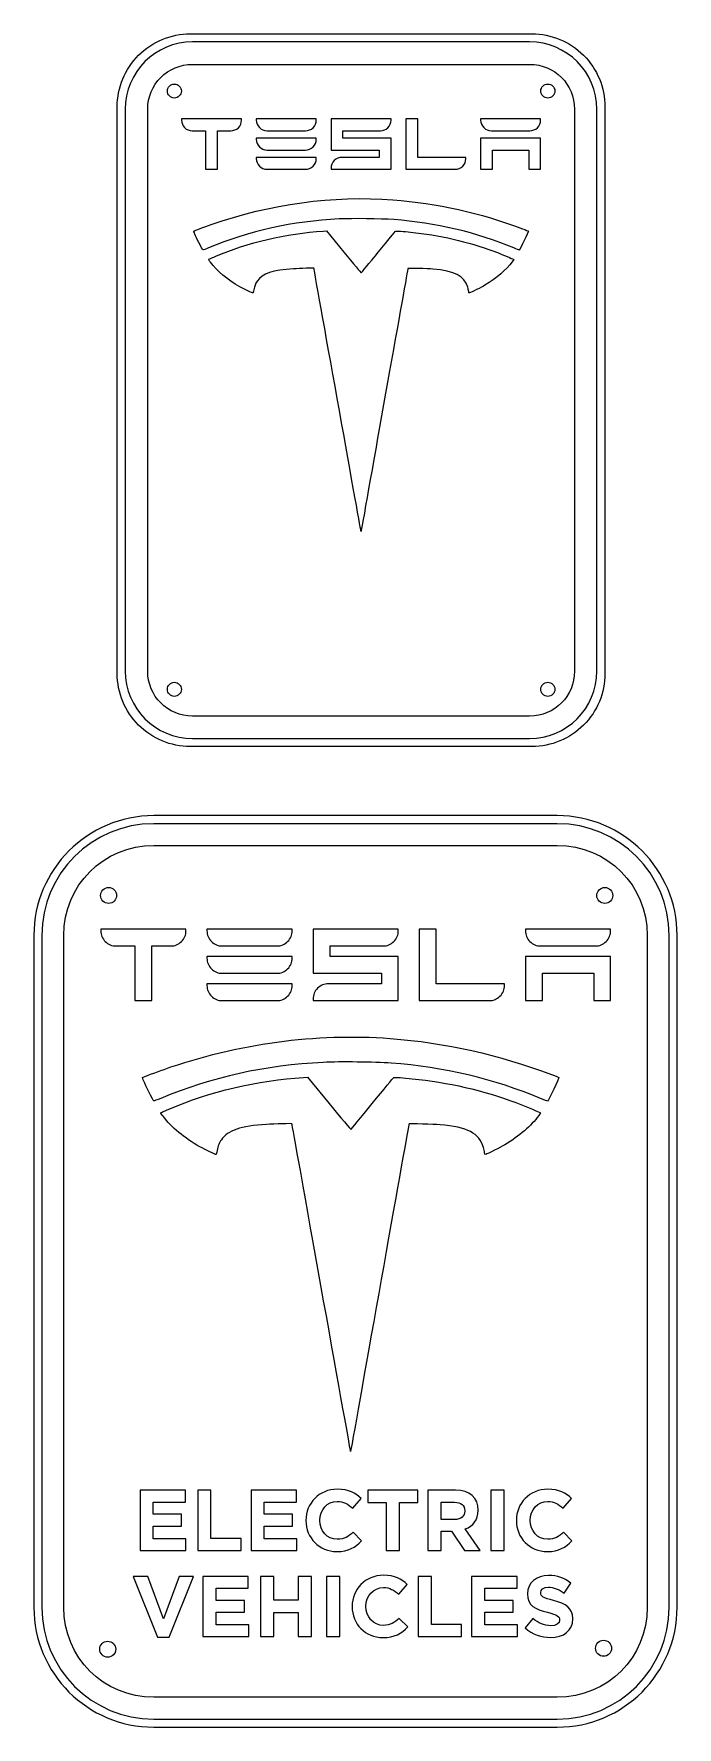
# Model space of a CAD drawing. Header units: millimetres. Extents: x 0 to 624, y 0 to 509.
# Drawn here: x 435.7 to 624.3, y 12.7 to 509 of the extents above; entities that cross this region are included whole.
import ezdxf

# ---------------------------------------------------------------- set-up
doc = ezdxf.new("R2010")
doc.units = ezdxf.units.MM
doc.layers.add('Ebene_1', color=7, linetype='CONTINUOUS')

msp = doc.modelspace()

# ---------------------------------------------------------------- linework, layer by layer
at = {"layer": 'Ebene_1', "color": 7}
for points in [[(481.532425, 509.036791), (581.750202, 509.036791)], [(581.049074, 506.688749), (482.233554, 506.688749)], [(482.233554, 500.101047), (581.049074, 500.101047)], [(460.122394, 321.531967), (460.122394, 487.62676)], [(462.470448, 486.925645), (462.470448, 322.233095)], [(469.058147, 322.233095), (469.058147, 486.925645)], [(594.224481, 486.925645), (594.224481, 322.233095)], [(600.812179, 322.233095), (600.812179, 486.925645)], [(603.160233, 487.62676), (603.160233, 321.531967)], [(478.988259, 484.10643), (478.988259, 483.777144)], [(496.579365, 483.777144), (496.579365, 484.10643), (478.988259, 484.10643)], [(479.897654, 481.541605), (479.898971, 481.540288), (479.900288, 481.538971)], [(500.916614, 484.10643), (500.916614, 483.777144)], [(518.507719, 483.777082), (518.507719, 484.106368), (500.916614, 484.10643)], [(501.826008, 481.541605), (501.827325, 481.540288), (501.828642, 481.538971)], [(522.846252, 484.10643), (522.846252, 474.981622), (536.956646, 474.981622), (536.956646, 472.818114), (525.997612, 472.818114)], [(540.437292, 483.777144), (540.437292, 484.10643), (522.846252, 484.10643)], [(544.7746, 484.10643), (544.7746, 469.337464), (545.103885, 469.337464), (559.214279, 469.337464)], [(562.365646, 472.488829), (562.365646, 472.818114), (548.255252, 472.818114), (548.255252, 484.10643), (544.7746, 484.10643)], [(566.704238, 484.10643), (566.704238, 483.777144)], [(584.295383, 483.777082), (584.295383, 484.106368), (566.704238, 484.10643)], [(567.612348, 481.541605), (567.614983, 481.540288), (567.6163, 481.538971)], [(482.139686, 480.625718), (486.043522, 480.625718), (486.043522, 469.337464), (486.372808, 469.337464), (489.524168, 469.337464), (489.524168, 480.62578), (493.428005, 480.62578)], [(500.916614, 478.462272), (500.916614, 478.132987)], [(518.507719, 478.13296), (518.507719, 478.462246), (500.916614, 478.462272)], [(504.06804, 480.625718), (515.356352, 480.625718)], [(522.846252, 469.66675), (522.846252, 469.337464), (523.175538, 469.337464), (540.437292, 469.337464), (540.437292, 478.462272), (526.326898, 478.462272), (526.326898, 480.62578), (537.285932, 480.62578)], [(569.855697, 480.625718), (581.144017, 480.625718)], [(500.916614, 472.818114), (500.916614, 472.488829)], [(518.507719, 472.488802), (518.507719, 472.818087), (500.916614, 472.818114)], [(501.826008, 475.897448), (501.827325, 475.896131), (501.828642, 475.893562)], [(504.06804, 474.981596), (515.356352, 474.981596)], [(501.826008, 470.253289), (501.827325, 470.251972), (501.828642, 470.249404)], [(504.06804, 469.337437), (515.356352, 469.337437)], [(520.516872, 451.209398), (521.463215, 451.26768), (526.542753, 445.078068)], [(576.042445, 443.047344), (576.395801, 442.867071), (575.940014, 442.2404)], [(531.708333, 363.557742), (531.636909, 363.152161), (531.577123, 363.467586)], [(581.049074, 309.057688), (482.233554, 309.057688)], [(581.750202, 300.121936), (481.532425, 300.121936)], [(482.233554, 302.469989), (581.049074, 302.469989)], [(589.18023, 279.851964), (470.81977, 279.851964)], [(589.1804, 277.505443), (470.8196, 277.505443)], [(470.8196, 271.102871), (589.1804, 271.102871)], [(435.67577, 244.751977), (435.67577, 47.75163)], [(438.02286, 244.752997), (438.02286, 47.75245)], [(444.43409, 47.75245), (444.43409, 244.752997)], [(455.319411, 246.592073), (455.319411, 246.124588)], [(480.293396, 246.124588), (480.293396, 246.592073), (455.319411, 246.592073)], [(486.450962, 246.592073), (486.450962, 246.124588)], [(511.424947, 246.1245), (511.424947, 246.591985), (486.450962, 246.592073)], [(517.584335, 246.592073), (517.584335, 233.637639), (537.616776, 233.637639), (537.616776, 230.56612), (522.058302, 230.56612)], [(542.558227, 246.124588), (542.558227, 246.592073), (517.584335, 246.592073)], [(548.715877, 246.592073), (548.715877, 225.624663), (549.183361, 225.624663), (569.215801, 225.624663)], [(573.689778, 230.098635), (573.689778, 230.56612), (553.657337, 230.56612), (553.657337, 246.592073), (548.715877, 246.592073)], [(579.84925, 246.592073), (579.84925, 246.124588)], [(604.823292, 246.1245), (604.823292, 246.591985), (579.84925, 246.592073)], [(615.56592, 244.752997), (615.56592, 47.75245)], [(621.97714, 47.75245), (621.97714, 244.752997)], [(624.32423, 47.75163), (624.32423, 244.751977)], [(456.610472, 242.950807), (456.612342, 242.948937), (456.614212, 242.947067)], [(459.793471, 241.650528), (465.335725, 241.650528), (465.335725, 225.624663), (465.803209, 225.624663), (470.277176, 225.624663), (470.277176, 241.650616), (475.819429, 241.650616)], [(486.450962, 238.579097), (486.450962, 238.111612)], [(511.424947, 238.111575), (511.424947, 238.579059), (486.450962, 238.579097)], [(487.742023, 242.950807), (487.743893, 242.948937), (487.745763, 242.947067)], [(490.925022, 241.650528), (506.95097, 241.650528)], [(517.584335, 226.092147), (517.584335, 225.624663), (518.05182, 225.624663), (542.558227, 225.624663), (542.558227, 238.579097), (522.525787, 238.579097), (522.525787, 241.650616), (538.08426, 241.650616)], [(581.138489, 242.950807), (581.142228, 242.948937), (581.144098, 242.947067)], [(584.323358, 241.650528), (600.349315, 241.650528)], [(487.742023, 234.937831), (487.743893, 234.935961), (487.745763, 234.932315)], [(490.925022, 233.637601), (506.95097, 233.637601)], [(486.450962, 230.56612), (486.450962, 230.098635)], [(511.424947, 230.098597), (511.424947, 230.566081), (486.450962, 230.56612)], [(487.742023, 226.924854), (487.743893, 226.922984), (487.745763, 226.919338)], [(490.925022, 225.624624), (506.95097, 225.624624)], [(514.74034, 203.100675), (515.91819, 203.173145), (522.24059, 195.4691)], [(583.85153, 192.94154), (584.29132, 192.71716), (583.724, 191.93718)], [(528.67002, 94.00308), (528.58112, 93.49829), (528.50671, 93.89095)], [(529.18209, 76.81889), (531.65484, 79.67011)], [(559.32735, 82.0924), (551.25308, 82.0924), (551.25308, 64.42993), (555.13882, 64.42993), (555.13882, 70.08192), (558.19191, 70.08192), (561.97672, 64.42993), (566.5185, 64.42989)], [(590.88246, 76.81889), (593.3552, 79.67011)], [(559.07503, 73.51344), (555.13882, 73.51344), (555.13882, 78.58509), (558.99934, 78.58509)], [(562.05242, 76.06188), (562.05242, 76.01142)], [(565.98863, 76.21328), (565.98863, 76.26378)], [(515.481064, 73.26116), (515.481064, 73.21066)], [(519.543432, 73.26112), (519.543432, 73.31162)], [(531.781, 67.28111), (529.30825, 69.77909)], [(566.5185, 64.42989), (562.20381, 70.73791)], [(577.18143, 73.26116), (577.18143, 73.21066)], [(581.2438, 73.26112), (581.2438, 73.31162)], [(593.48136, 67.28111), (591.00862, 69.77909)], [(591.16415, 51.94008), (593.18272, 54.867)], [(542.70985, 51.58679), (545.1826, 54.43801)], [(580.44051, 51.78868), (580.44051, 51.73818)], [(584.30102, 52.09143), (584.30102, 52.14193)], [(529.00882, 48.02906), (529.00882, 47.97856)], [(533.07119, 48.02902), (533.07119, 48.07952)], [(545.30876, 42.04901), (542.83601, 44.54699)], [(582.03013, 44.52176), (579.73401, 41.77146)], [(589.85208, 44.09285), (589.85208, 44.04235)], [(593.71259, 44.42083), (593.71259, 44.47133)], [(589.1804, 21.40258), (470.8196, 21.40258)], [(470.8196, 15), (589.1804, 15)], [(470.81977, 12.65348), (589.18023, 12.65348)]]:
    msp.add_lwpolyline(points, dxfattribs=at)
for points in [[(481.532425, 509.036791)], [(482.233554, 500.101047)], [(566.704238, 478.462272), (566.704238, 469.337464), (567.033524, 469.337464), (570.184884, 469.337464), (570.184884, 474.981622), (580.814632, 474.981622), (580.814632, 469.337464), (584.295285, 469.337464), (584.295285, 478.462272)], [(576.396286, 446.270184)], [(470.8196, 271.102871)], [(459.94585, 256.46376)], [(605.4578, 256.46376)], [(579.84925, 238.579097), (579.84925, 225.624663), (580.316735, 225.624663), (584.790702, 225.624663), (584.790702, 233.637639), (599.881691, 233.637639), (599.881691, 225.624663), (604.823151, 225.624663), (604.823151, 238.579097)], [(584.29192, 196.952955)], [(480.282678, 64.42989), (480.282678, 67.88668), (470.69448, 67.88668), (470.69448, 71.5958), (479.021073, 71.5958), (479.021073, 75.0526), (470.69448, 75.0526), (470.69448, 78.63556), (480.156517, 78.63556), (480.156517, 82.09236), (466.833968, 82.09236), (466.833968, 64.42989)], [(496.42925, 64.42989), (496.42925, 67.96238), (487.623248, 67.96238), (487.623248, 82.09236), (483.737504, 82.09236), (483.737504, 64.42989)], [(512.808431, 64.42989), (512.808431, 67.88668), (503.220233, 67.88668), (503.220233, 71.5958), (511.546826, 71.5958), (511.546826, 75.0526), (503.220233, 75.0526), (503.220233, 78.63556), (512.68227, 78.63556), (512.68227, 82.09236), (499.359721, 82.09236), (499.359721, 64.42989)], [(548.26466, 78.5094), (548.26466, 82.09236), (533.63004, 82.09236), (533.63004, 78.5094), (539.00448, 78.5094), (539.00448, 64.42989), (542.89022, 64.42989), (542.89022, 78.5094)], [(573.54959, 64.42989), (573.54959, 82.09236), (569.66384, 82.09236), (569.66384, 64.42989)], [(531.781, 67.28111)], [(593.48136, 67.28111)], [(482.515521, 56.86026), (478.326993, 56.86026), (473.709518, 44.42083), (469.092044, 56.86026), (464.802587, 56.86026), (471.943271, 39.07163), (475.374837, 39.07163)], [(498.689297, 39.19779), (498.689297, 42.65458), (489.101099, 42.65458), (489.101099, 46.3637), (497.427692, 46.3637), (497.427692, 49.8205), (489.101099, 49.8205), (489.101099, 53.40346), (498.563136, 53.40346), (498.563136, 56.86026), (485.240587, 56.86026), (485.240587, 39.19779)], [(517.081526, 39.19779), (517.081526, 56.86026), (513.195783, 56.86026), (513.195783, 49.87096), (506.029867, 49.87096), (506.029867, 56.86026), (502.144123, 56.86026), (502.144123, 39.19779), (506.029867, 39.19779), (506.029867, 46.28801), (513.195783, 46.28801), (513.195783, 39.19779)], [(525.37697, 39.19779), (525.37697, 56.86026), (521.49123, 56.86026), (521.49123, 39.19779)], [(561.11115, 39.19779), (561.11115, 42.73028), (552.30515, 42.73028), (552.30515, 56.86026), (548.4194, 56.86026), (548.4194, 39.19779)], [(577.49033, 39.19779), (577.49033, 42.65458), (567.90213, 42.65458), (567.90213, 46.3637), (576.22872, 46.3637), (576.22872, 49.8205), (567.90213, 49.8205), (567.90213, 53.40346), (577.36417, 53.40346), (577.36417, 56.86026), (564.04162, 56.86026), (564.04162, 39.19779)], [(545.30876, 42.04901)], [(593.71259, 44.42083)], [(459.67203, 35.49406)], [(605.10294, 35.76788)]]:
    msp.add_lwpolyline(points, close=True, dxfattribs=at)
for points in [[(482.233554, 506.688749), (471.341768, 506.688749), (462.470448, 497.817432), (462.470448, 486.925645)], [(466.393247, 502.765938), (470.408407, 506.781098), (475.854132, 509.036791), (481.532425, 509.036791)], [(600.812179, 486.925645), (600.812179, 497.817432), (591.94086, 506.688749), (581.049074, 506.688749)], [(581.750202, 509.036791), (587.428496, 509.036791), (592.874221, 506.781098), (596.889381, 502.765938)], [(460.122394, 487.62676), (460.122394, 493.305053), (462.378088, 498.750778), (466.393247, 502.765938)], [(596.889381, 502.765938), (600.90454, 498.750778), (603.160233, 493.305053), (603.160233, 487.62676)], [(469.058147, 486.925645), (469.058147, 494.281795), (474.877405, 500.101047), (482.233554, 500.101047)], [(581.049074, 500.101047), (588.405223, 500.101047), (594.224481, 494.281795), (594.224481, 486.925645)], [(474.822002, 492.278116), (474.822002, 492.824106), (475.038896, 493.347734), (475.424969, 493.733807)], [(475.424969, 490.822426), (475.038896, 491.208499), (474.822002, 491.732126), (474.822002, 492.278116)], [(475.424969, 493.733807), (475.811043, 494.11988), (476.33467, 494.336774), (476.88066, 494.336774)], [(476.88066, 494.336774), (477.42665, 494.336774), (477.950278, 494.11988), (478.336351, 493.733807)], [(478.336351, 493.733807), (478.722424, 493.347734), (478.939318, 492.824106), (478.939318, 492.278116)], [(478.939318, 492.278116), (478.939318, 491.732126), (478.722424, 491.208499), (478.336351, 490.822426)], [(584.342593, 492.278116), (584.342593, 492.824106), (584.559486, 493.347734), (584.945559, 493.733807)], [(584.945559, 490.822426), (584.559486, 491.208499), (584.342593, 491.732126), (584.342593, 492.278116)], [(584.945559, 493.733807), (585.331633, 494.11988), (585.85526, 494.336774), (586.40125, 494.336774)], [(586.40125, 494.336774), (586.94724, 494.336774), (587.470868, 494.11988), (587.856941, 493.733807)], [(587.856941, 493.733807), (588.243014, 493.347734), (588.459908, 492.824106), (588.459908, 492.278116)], [(588.459908, 492.278116), (588.459908, 491.732126), (588.243014, 491.208499), (587.856941, 490.822426)], [(476.88066, 490.219459), (476.33467, 490.219459), (475.811043, 490.436352), (475.424969, 490.822426)], [(478.336351, 490.822426), (477.950278, 490.436352), (477.42665, 490.219459), (476.88066, 490.219459)], [(586.40125, 490.219459), (585.85526, 490.219459), (585.331633, 490.436352), (584.945559, 490.822426)], [(587.856941, 490.822426), (587.470868, 490.436352), (586.94724, 490.219459), (586.40125, 490.219459)], [(478.988259, 483.777144), (478.988259, 482.921497), (479.300429, 482.154971), (479.897654, 481.541605)], [(479.900288, 481.538971), (480.500773, 480.938489), (481.270761, 480.625718), (482.139686, 480.625718)], [(493.428005, 480.62578), (494.270429, 480.62578), (495.029346, 480.938956), (495.641679, 481.535174)], [(495.641679, 481.535174), (496.257587, 482.134875), (496.579365, 482.906184), (496.579365, 483.777144)], [(500.916614, 483.777144), (500.916614, 482.921497), (501.228783, 482.154971), (501.826008, 481.541605)], [(501.828642, 481.538971), (502.42912, 480.938489), (503.199108, 480.625718), (504.06804, 480.625718)], [(515.356352, 480.625718), (516.198776, 480.625718), (516.958985, 480.938894), (517.571311, 481.535112)], [(517.571311, 481.535112), (518.187226, 482.134814), (518.507719, 482.906123), (518.507719, 483.777082)], [(537.285932, 480.62578), (538.128356, 480.62578), (538.887273, 480.938956), (539.499606, 481.535174)], [(539.499606, 481.535174), (540.115514, 482.134876), (540.437292, 482.906185), (540.437292, 483.777144)], [(566.704238, 483.777144), (566.704238, 482.921497), (567.015123, 482.154971), (567.612348, 481.541605)], [(567.6163, 481.538971), (568.216785, 480.938489), (568.986773, 480.625718), (569.855697, 480.625718)], [(581.144017, 480.625718), (581.986441, 480.625718), (582.745358, 480.938894), (583.357691, 481.535112)], [(583.357691, 481.535112), (583.973599, 482.134814), (584.295383, 482.906123), (584.295383, 483.777082)], [(500.916614, 478.132987), (500.916614, 477.277339), (501.228783, 476.510814), (501.826008, 475.897448)], [(517.571311, 475.89099), (518.187226, 476.490692), (518.507719, 477.262001), (518.507719, 478.13296)], [(500.916614, 472.488829), (500.916614, 471.633181), (501.228783, 470.866655), (501.826008, 470.253289)], [(501.828642, 475.893562), (502.42912, 475.29308), (503.199108, 474.981596), (504.06804, 474.981596)], [(515.356352, 474.981596), (516.198776, 474.981596), (516.958985, 475.294772), (517.571311, 475.89099)], [(517.571311, 470.246831), (518.187226, 470.846533), (518.507719, 471.617842), (518.507719, 472.488802)], [(523.758215, 471.884282), (523.158784, 471.284848), (522.846252, 470.522397), (522.846252, 469.66675)], [(525.997612, 472.818114), (525.139896, 472.818114), (524.370883, 472.49695), (523.758215, 471.884282)], [(561.429237, 470.246858), (562.045146, 470.84656), (562.365646, 471.617869), (562.365646, 472.488829)], [(501.828642, 470.249404), (502.42912, 469.648922), (503.199108, 469.337437), (504.06804, 469.337437)], [(515.356352, 469.337437), (516.198776, 469.337437), (516.958985, 469.650613), (517.571311, 470.246831)], [(559.214279, 469.337464), (560.056703, 469.337464), (560.816911, 469.65064), (561.429237, 470.246858)], [(487.665182, 453.125864), (504.98086, 459.211379), (523.473541, 461.73322), (540.975958, 460.395838)], [(540.975958, 460.395838), (554.066694, 459.395556), (566.404103, 456.634208), (578.962754, 451.893646)], [(482.588672, 451.208027), (482.666857, 451.286212), (485.818112, 452.476719), (487.665182, 453.125864)], [(525.19421, 454.766863), (511.528485, 454.093072), (498.955759, 451.308077), (486.872638, 446.27824)], [(541.201266, 454.583847), (537.281322, 454.868179), (529.137628, 454.961297), (525.19421, 454.766863)], [(576.396286, 446.270184), (565.631948, 450.809988), (553.402398, 453.698823), (541.201266, 454.583847)], [(578.962754, 451.893646), (579.897774, 451.540699), (580.678871, 451.235863), (580.698508, 451.216217)], [(484.085672, 447.841045), (483.012385, 450.006616), (482.512211, 451.131566), (482.588672, 451.208027)], [(485.243866, 445.692367), (485.180537, 445.716746), (484.659327, 446.683583), (484.085672, 447.841045)], [(489.017106, 443.840345), (498.104334, 447.793686), (509.916389, 450.556997), (520.516872, 451.209398)], [(536.729761, 445.096752), (539.463331, 448.427927), (541.741637, 451.179248), (541.792643, 451.210789)], [(541.792643, 451.210789), (541.899102, 451.276594), (544.172504, 451.129937), (546.158308, 450.929218)], [(546.158308, 450.929218), (554.532757, 450.082706), (562.943604, 448.144862), (570.583019, 445.301785)], [(580.698508, 451.216217), (580.801167, 451.113567), (578.29003, 445.87145), (578.0356, 445.657246)], [(486.872638, 446.27824), (486.040144, 445.931703), (485.307214, 445.668064), (485.243866, 445.692367)], [(486.899102, 442.862338), (486.899102, 442.901383), (487.051196, 442.996195), (487.237079, 443.073123)], [(487.43317, 442.082659), (487.139428, 442.472479), (486.899102, 442.82334), (486.899102, 442.862338)], [(487.237079, 443.073123), (487.422951, 443.15007), (488.22399, 443.495293), (489.017106, 443.840345)], [(496.115454, 434.893879), (492.371718, 436.995674), (489.432591, 439.429217), (487.43317, 442.082659)], [(526.542753, 445.078068), (529.33649, 441.673783), (531.653204, 438.922567), (531.690972, 438.96425)], [(531.690972, 438.96425), (531.728684, 439.005866), (533.99621, 441.765558), (536.729761, 445.096752)], [(575.940014, 442.2404), (574.168662, 439.805019), (571.391724, 437.411721), (567.952785, 435.356608)], [(570.583019, 445.301785), (572.385959, 444.630804), (575.286079, 443.433212), (576.042445, 443.047344)], [(578.0356, 445.657246), (578.001507, 445.628486), (577.263759, 445.904333), (576.396286, 446.270184)], [(511.774458, 440.159213), (505.763186, 439.800724), (502.671413, 438.748046), (501.17708, 436.551019)], [(517.813034, 440.311907), (517.813034, 440.381236), (513.794412, 440.279719), (511.774458, 440.159213)], [(531.577123, 363.467586), (531.419001, 364.301508), (517.813034, 440.263054), (517.813034, 440.311907)], [(545.383381, 440.270825), (545.345955, 440.22978), (534.084909, 377.058973), (531.708333, 363.557742)], [(552.692601, 440.079429), (551.289994, 440.198458), (545.456671, 440.351209), (545.383381, 440.270825)], [(562.906159, 434.756527), (561.952369, 438.064085), (559.134243, 439.532781), (552.692601, 440.079429)], [(499.938443, 433.07734), (499.86521, 433.004107), (497.367109, 434.191176), (496.115454, 434.893879)], [(500.155656, 433.986438), (500.057968, 433.508205), (499.960213, 433.09911), (499.938443, 433.07734)], [(501.17708, 436.551019), (500.626128, 435.741), (500.396125, 435.163422), (500.155656, 433.986438)], [(563.190891, 433.516433), (563.15537, 433.778472), (563.027284, 434.336508), (562.906159, 434.756527)], [(563.449273, 433.096224), (563.273114, 433.045085), (563.249496, 433.083463), (563.190891, 433.516433)], [(567.952785, 435.356608), (567.007004, 434.79141), (563.876157, 433.219997), (563.449273, 433.096224)], [(466.393247, 306.392789), (462.378088, 310.407948), (460.122394, 315.853674), (460.122394, 321.531967)], [(462.470448, 322.233095), (462.470448, 311.341308), (471.341768, 302.469989), (482.233554, 302.469989)], [(482.233554, 309.057688), (474.877405, 309.057688), (469.058147, 314.876945), (469.058147, 322.233095)], [(474.822002, 316.880485), (474.822002, 317.426475), (475.038896, 317.950102), (475.424969, 318.336176)], [(475.424969, 318.336176), (475.811043, 318.722249), (476.33467, 318.939142), (476.88066, 318.939142)], [(476.88066, 318.939142), (477.42665, 318.939142), (477.950278, 318.722249), (478.336351, 318.336176)], [(478.336351, 318.336176), (478.722424, 317.950102), (478.939318, 317.426475), (478.939318, 316.880485)], [(581.049074, 302.469989), (591.94086, 302.469989), (600.812179, 311.341308), (600.812179, 322.233095)], [(594.224481, 322.233095), (594.224481, 314.876945), (588.405223, 309.057688), (581.049074, 309.057688)], [(584.342593, 316.880485), (584.342593, 317.426475), (584.559486, 317.950102), (584.945559, 318.336176)], [(584.945559, 318.336176), (585.331633, 318.722249), (585.85526, 318.939142), (586.40125, 318.939142)], [(586.40125, 318.939142), (586.94724, 318.939142), (587.470868, 318.722249), (587.856941, 318.336176)], [(587.856941, 318.336176), (588.243014, 317.950102), (588.459908, 317.426475), (588.459908, 316.880485)], [(603.160233, 321.531967), (603.160233, 315.853674), (600.90454, 310.407948), (596.889381, 306.392789)], [(475.424969, 315.424794), (475.038896, 315.810867), (474.822002, 316.334495), (474.822002, 316.880485)], [(476.88066, 314.821827), (476.33467, 314.821827), (475.811043, 315.038721), (475.424969, 315.424794)], [(478.336351, 315.424794), (477.950278, 315.038721), (477.42665, 314.821827), (476.88066, 314.821827)], [(478.939318, 316.880485), (478.939318, 316.334495), (478.722424, 315.810867), (478.336351, 315.424794)], [(584.945559, 315.424794), (584.559486, 315.810867), (584.342593, 316.334495), (584.342593, 316.880485)], [(586.40125, 314.821827), (585.85526, 314.821827), (585.331633, 315.038721), (584.945559, 315.424794)], [(587.856941, 315.424794), (587.470868, 315.038721), (586.94724, 314.821827), (586.40125, 314.821827)], [(588.459908, 316.880485), (588.459908, 316.334495), (588.243014, 315.810867), (587.856941, 315.424794)], [(481.532425, 300.121936), (475.854132, 300.121936), (470.408407, 302.377629), (466.393247, 306.392789)], [(596.889381, 306.392789), (592.874221, 302.377629), (587.428496, 300.121936), (581.750202, 300.121936)], [(470.81977, 279.851964), (451.43965, 279.851964), (435.67577, 264.111052), (435.67577, 244.751977)], [(624.32423, 244.751977), (624.32423, 264.111052), (608.56035, 279.851964), (589.18023, 279.851964)], [(470.8196, 277.505443), (452.70611, 277.505443), (438.02286, 262.842017), (438.02286, 244.752997)], [(621.97714, 244.752997), (621.97714, 262.842017), (607.29389, 277.505443), (589.1804, 277.505443)], [(444.43409, 244.752997), (444.43409, 259.405739), (456.14704, 271.102871), (470.8196, 271.102871)], [(589.1804, 271.102871), (603.85296, 271.102871), (615.56592, 259.405739), (615.56592, 244.752997)], [(455.2519, 256.46376), (455.2519, 257.086218), (455.499172, 257.683182), (455.939319, 258.123325)], [(455.939319, 258.123325), (456.379465, 258.563467), (456.976432, 258.810733), (457.59889, 258.810727)], [(457.59889, 258.810727), (458.895081, 258.810723), (459.94585, 257.759951), (459.94585, 256.46376)], [(600.76384, 256.46376), (600.76384, 257.086215), (601.011109, 257.683176), (601.451252, 258.123317)], [(601.451252, 258.123317), (601.891394, 258.563459), (602.488355, 258.810728), (603.11081, 258.810727)], [(603.11081, 258.810727), (603.733268, 258.810733), (604.330235, 258.563467), (604.770381, 258.123325)], [(604.770381, 258.123325), (605.210528, 257.683182), (605.4578, 257.086218), (605.4578, 256.46376)], [(455.939322, 254.804202), (455.499176, 255.244342), (455.251903, 255.841303), (455.2519, 256.46376)], [(457.59889, 254.116803), (456.976433, 254.116797), (456.379469, 254.364062), (455.939322, 254.804202)], [(459.94585, 256.46376), (459.945845, 255.167572), (458.895078, 254.116807), (457.59889, 254.116803)], [(603.11081, 254.116803), (601.814619, 254.116801), (600.763845, 255.167569), (600.76384, 256.46376)], [(604.770378, 254.804202), (604.330231, 254.364062), (603.733267, 254.116797), (603.11081, 254.116803)], [(605.4578, 256.46376), (605.457797, 255.841303), (605.210524, 255.244342), (604.770378, 254.804202)], [(455.319411, 246.124588), (455.319411, 244.909831), (455.762596, 243.821599), (456.610472, 242.950807)], [(478.962169, 242.941676), (479.83657, 243.793069), (480.293396, 244.888092), (480.293396, 246.124588)], [(486.450962, 246.124588), (486.450962, 244.909831), (486.894146, 243.821599), (487.742023, 242.950807)], [(510.095533, 242.941588), (510.969944, 243.792981), (511.424947, 244.888004), (511.424947, 246.1245)], [(541.226999, 242.941676), (542.101401, 243.79307), (542.558227, 244.888093), (542.558227, 246.124588)], [(579.84925, 246.124588), (579.84925, 244.909831), (580.290612, 243.821599), (581.138489, 242.950807)], [(603.492055, 242.941588), (604.366456, 243.792982), (604.823292, 244.888005), (604.823292, 246.1245)], [(456.614212, 242.947067), (457.466717, 242.094566), (458.559864, 241.650528), (459.793471, 241.650528)], [(475.819429, 241.650616), (477.015413, 241.650616), (478.092844, 242.09523), (478.962169, 242.941676)], [(487.745763, 242.947067), (488.598258, 242.094566), (489.691405, 241.650528), (490.925022, 241.650528)], [(506.95097, 241.650528), (508.146955, 241.650528), (509.226217, 242.095142), (510.095533, 242.941588)], [(538.08426, 241.650616), (539.280244, 241.650616), (540.357675, 242.09523), (541.226999, 242.941676)], [(581.144098, 242.947067), (581.996603, 242.094567), (583.08975, 241.650528), (584.323358, 241.650528)], [(600.349315, 241.650528), (601.5453, 241.650528), (602.62273, 242.095142), (603.492055, 242.941588)], [(486.450962, 238.111612), (486.450962, 236.896854), (486.894146, 235.808623), (487.742023, 234.937831)], [(487.745763, 234.932315), (488.598258, 234.079815), (489.691405, 233.637601), (490.925022, 233.637601)], [(506.95097, 233.637601), (508.146955, 233.637601), (509.226217, 234.082216), (510.095533, 234.928663)], [(510.095533, 234.928663), (510.969944, 235.780056), (511.424947, 236.875078), (511.424947, 238.111575)], [(486.450962, 230.098635), (486.450962, 228.883878), (486.894146, 227.795646), (487.742023, 226.924854)], [(510.095533, 226.915685), (510.969944, 227.767078), (511.424947, 228.8621), (511.424947, 230.098597)], [(518.879043, 229.240364), (518.028034, 228.389351), (517.584335, 227.306905), (517.584335, 226.092147)], [(522.058302, 230.56612), (520.840608, 230.56612), (519.748845, 230.110165), (518.879043, 229.240364)], [(572.360364, 226.915723), (573.234766, 227.767117), (573.689778, 228.86214), (573.689778, 230.098635)], [(487.745763, 226.919338), (488.598258, 226.066837), (489.691405, 225.624624), (490.925022, 225.624624)], [(506.95097, 225.624624), (508.146955, 225.624624), (509.226217, 226.069239), (510.095533, 226.915685)], [(569.215801, 225.624663), (570.411786, 225.624663), (571.491048, 226.069277), (572.360364, 226.915723)], [(473.85077, 205.486038), (495.40309, 213.060573), (518.42044, 216.199444), (540.20518, 214.534834)], [(540.20518, 214.534834), (556.49889, 213.289806), (571.85491, 209.852814), (587.48635, 203.952333)], [(467.53215, 203.098957), (467.62965, 203.196387), (471.55175, 204.678071), (473.85077, 205.486038)], [(520.5621, 207.528575), (503.55275, 206.689929), (487.9038, 203.223497), (472.8643, 196.962982)], [(540.48561, 207.300769), (535.60657, 207.654682), (525.47034, 207.770576), (520.5621, 207.528575)], [(584.29192, 196.952955), (570.89386, 202.603531), (555.67203, 206.199197), (540.48561, 207.300769)], [(587.48635, 203.952333), (588.65014, 203.513037), (589.62233, 203.133617), (589.64678, 203.109162)], [(469.39545, 198.908166), (468.05955, 201.603592), (467.43699, 203.003802), (467.53215, 203.098957)], [(470.83699, 196.23376), (470.75799, 196.26416), (470.10941, 197.467495), (469.39545, 198.908166)], [(475.53347, 193.9286), (486.84409, 198.849201), (501.54618, 202.288634), (514.74034, 203.100675)], [(534.92007, 195.49234), (538.32246, 199.638548), (541.15819, 203.063073), (541.2217, 203.102333)], [(541.2217, 203.102333), (541.35419, 203.184193), (544.18385, 203.001798), (546.65552, 202.751874)], [(546.65552, 202.751874), (557.07897, 201.698227), (567.54776, 199.286221), (577.05632, 195.74754)], [(589.64678, 203.109162), (589.77457, 202.981393), (586.64904, 196.45666), (586.33235, 196.19003)], [(472.8643, 196.962982), (471.8281, 196.531666), (470.91585, 196.20351), (470.83699, 196.23376)], [(473.31788, 192.97367), (473.54928, 193.06957), (474.54626, 193.49914), (475.53347, 193.9286)], [(522.24059, 195.4691), (525.71787, 191.23192), (528.6014, 187.80758), (528.64842, 187.85944)], [(528.64842, 187.85944), (528.69532, 187.91124), (531.51769, 191.34615), (534.92007, 195.49234)], [(577.05632, 195.74754), (579.3004, 194.91242), (582.91009, 193.4218), (583.85153, 192.94154)], [(586.33235, 196.19003), (586.28985, 196.15423), (585.37166, 196.497588), (584.29192, 196.952955)], [(472.89721, 192.71133), (472.89721, 192.76003), (473.08654, 192.87794), (473.31788, 192.97367)], [(473.56199, 191.7409), (473.19635, 192.2261), (472.89721, 192.66278), (472.89721, 192.71133)], [(484.36856, 182.79326), (479.70886, 185.40931), (476.05059, 188.43824), (473.56199, 191.7409)], [(503.85891, 189.34683), (496.37682, 188.90064), (492.52857, 187.59042), (490.6686, 184.85586)], [(511.37491, 189.53686), (511.37491, 189.62336), (506.37307, 189.49686), (503.85891, 189.34683)], [(528.50671, 93.89095), (528.30991, 94.9289), (511.37491, 189.47606), (511.37491, 189.53686)], [(545.69098, 189.48569), (545.64428, 189.43439), (531.62809, 110.80769), (528.67002, 94.00308)], [(554.78857, 189.24748), (553.04278, 189.39562), (545.78222, 189.58576), (545.69098, 189.48569)], [(567.50113, 182.62225), (566.31399, 186.73903), (562.80634, 188.5671), (554.78857, 189.24748)], [(583.724, 191.93718), (581.51927, 188.90593), (578.06291, 185.92709), (573.78252, 183.36916)], [(490.6686, 184.85586), (489.98288, 183.84764), (489.69656, 183.12878), (489.39728, 181.6638)], [(489.12694, 180.53229), (489.03594, 180.44129), (485.92647, 181.91862), (484.36856, 182.79326)], [(489.39728, 181.6638), (489.27577, 181.06858), (489.15404, 180.55939), (489.12694, 180.53229)], [(567.85553, 181.07875), (567.81143, 181.40488), (567.65191, 182.09948), (567.50113, 182.62225)], [(568.17714, 180.55575), (567.9579, 180.49215), (567.92848, 180.53985), (567.85553, 181.07875)], [(573.78252, 183.36916), (572.60534, 182.66567), (568.70847, 180.70978), (568.17714, 180.55575)], [(524.69078, 82.39518), (519.265879, 82.39518), (515.481064, 78.28235), (515.481064, 73.26116)], [(531.65484, 79.67011), (530.01475, 81.28497), (528.02142, 82.39518), (524.69078, 82.39518)], [(565.98863, 76.26378), (565.98863, 79.8972), (563.49065, 82.0924), (559.32735, 82.0924)], [(586.39114, 82.39518), (580.96624, 82.39518), (577.18143, 78.28235), (577.18143, 73.26116)], [(593.3552, 79.67011), (591.71512, 81.28497), (589.72178, 82.39518), (586.39114, 82.39518)], [(519.543432, 73.31162), (519.543432, 76.33948), (521.68816, 78.81222), (524.66555, 78.81222)], [(524.66555, 78.81222), (526.4318, 78.81222), (527.81956, 78.05526), (529.18209, 76.81889)], [(558.99934, 78.58509), (560.89174, 78.58509), (562.05242, 77.7272), (562.05242, 76.06188)], [(562.05242, 76.01142), (562.05242, 74.52273), (560.96744, 73.51344), (559.07503, 73.51344)], [(562.20381, 70.73791), (564.44947, 71.57057), (565.98863, 73.36205), (565.98863, 76.21328)], [(581.2438, 73.31162), (581.2438, 76.33948), (583.38852, 78.81222), (586.36591, 78.81222)], [(586.36591, 78.81222), (588.13216, 78.81222), (589.51992, 78.05526), (590.88246, 76.81889)], [(515.481064, 73.21066), (515.481064, 68.139), (519.341575, 64.1271), (524.53939, 64.1271)], [(524.66555, 67.71006), (521.6377, 67.71006), (519.543432, 70.23327), (519.543432, 73.26112)], [(529.30825, 69.77909), (527.92049, 68.51749), (526.68412, 67.71006), (524.66555, 67.71006)], [(577.18143, 73.21066), (577.18143, 68.139), (581.04194, 64.1271), (586.23975, 64.1271)], [(586.36591, 67.71006), (583.33806, 67.71006), (581.2438, 70.23327), (581.2438, 73.26112)], [(591.00862, 69.77909), (589.62085, 68.51749), (588.38448, 67.71006), (586.36591, 67.71006)], [(524.53939, 64.1271), (527.94572, 64.1271), (529.96429, 65.33824), (531.781, 67.28111)], [(586.23975, 64.1271), (589.64608, 64.1271), (591.66465, 65.33824), (593.48136, 67.28111)], [(538.21854, 57.16308), (532.79364, 57.16308), (529.00882, 53.05025), (529.00882, 48.02906)], [(545.1826, 54.43801), (543.54251, 56.05287), (541.54917, 57.16308), (538.21854, 57.16308)], [(586.62237, 57.11266), (583.01418, 57.11266), (580.44051, 54.99316), (580.44051, 51.78868)], [(593.18272, 54.867), (591.39124, 56.30523), (589.19605, 57.11266), (586.62237, 57.11266)], [(533.07119, 48.07952), (533.07119, 51.10738), (535.21592, 53.58012), (538.19331, 53.58012)], [(538.19331, 53.58012), (539.95955, 53.58012), (541.34732, 52.82316), (542.70985, 51.58679)], [(580.44051, 51.73818), (580.44051, 48.23092), (582.73663, 47.24687), (586.29436, 46.33851)], [(584.30102, 52.14193), (584.30102, 52.99982), (585.08322, 53.68109), (586.57191, 53.68109)], [(588.11107, 49.77008), (585.05798, 50.55227), (584.30102, 50.93075), (584.30102, 52.09143)], [(586.57191, 53.68109), (588.0606, 53.68109), (589.59976, 53.02506), (591.16415, 51.94008)], [(593.71259, 44.47133), (593.71259, 47.54965), (591.69403, 48.83649), (588.11107, 49.77008)], [(435.67577, 47.75163), (435.67577, 28.39254), (451.43965, 12.65348), (470.81977, 12.65348)], [(438.02286, 47.75245), (438.02286, 29.66341), (452.70611, 15), (470.8196, 15)], [(470.8196, 21.40258), (456.14704, 21.40258), (444.43409, 33.0997), (444.43409, 47.75245)], [(529.00882, 47.97856), (529.00882, 42.9069), (532.86933, 38.895), (538.06714, 38.895)], [(538.19331, 42.47796), (535.16545, 42.47796), (533.07119, 45.00117), (533.07119, 48.02902)], [(586.29436, 46.33851), (589.24651, 45.58155), (589.85208, 45.07691), (589.85208, 44.09285)], [(589.18023, 12.65348), (608.56035, 12.65348), (624.32423, 28.39254), (624.32423, 47.75163)], [(589.1804, 15), (607.29389, 15), (621.97714, 29.66341), (621.97714, 47.75245)], [(615.56592, 47.75245), (615.56592, 33.0997), (603.85296, 21.40258), (589.1804, 21.40258)], [(538.06714, 38.895), (541.47348, 38.895), (543.49205, 40.10614), (545.30876, 42.04901)], [(542.83601, 44.54699), (541.44825, 43.28539), (540.21187, 42.47796), (538.19331, 42.47796)], [(579.73401, 41.77146), (581.85351, 39.87905), (584.55334, 38.94546), (587.22795, 38.94546)], [(587.30364, 42.37703), (585.28507, 42.37703), (583.61976, 43.20969), (582.03013, 44.52176)], [(587.22795, 38.94546), (591.03799, 38.94546), (593.71259, 40.91357), (593.71259, 44.42083)], [(589.85208, 44.04235), (589.85208, 43.00783), (588.89326, 42.37703), (587.30364, 42.37703)], [(454.9781, 35.49406), (454.978102, 36.116519), (455.225376, 36.713482), (455.665525, 37.153624)], [(455.665525, 33.834496), (455.225376, 34.274638), (454.978102, 34.871601), (454.9781, 35.49406)], [(455.665525, 37.153624), (456.105673, 37.593765), (456.702641, 37.841029), (457.3251, 37.84102)], [(457.3251, 37.84102), (458.621277, 37.841), (459.672026, 36.790237), (459.67203, 35.49406)], [(459.67203, 35.49406), (459.672026, 34.197883), (458.621277, 33.14712), (457.3251, 33.1471)], [(601.096404, 34.108318), (600.656263, 34.548462), (600.408996, 35.145425), (600.409, 35.76788)], [(600.409, 35.76788), (600.409004, 37.064069), (601.459771, 38.114836), (602.75596, 38.11484)], [(602.75596, 38.11484), (603.378415, 38.114844), (603.975378, 37.867577), (604.415522, 37.427436)], [(604.415522, 37.427436), (604.855667, 36.987296), (605.102938, 36.390335), (605.10294, 35.76788)], [(605.10294, 35.76788), (605.102944, 35.145421), (604.855674, 34.548456), (604.415529, 34.108311)], [(457.3251, 33.1471), (456.702641, 33.147091), (456.105673, 33.394355), (455.665525, 33.834496)], [(602.75596, 33.4209), (602.133505, 33.420902), (601.536544, 33.668173), (601.096404, 34.108318)], [(604.415529, 34.108311), (603.975384, 33.668166), (603.378419, 33.420896), (602.75596, 33.4209)]]:
    msp.add_open_spline(points, degree=3, dxfattribs=at)

doc.saveas('drawing.dxf')
